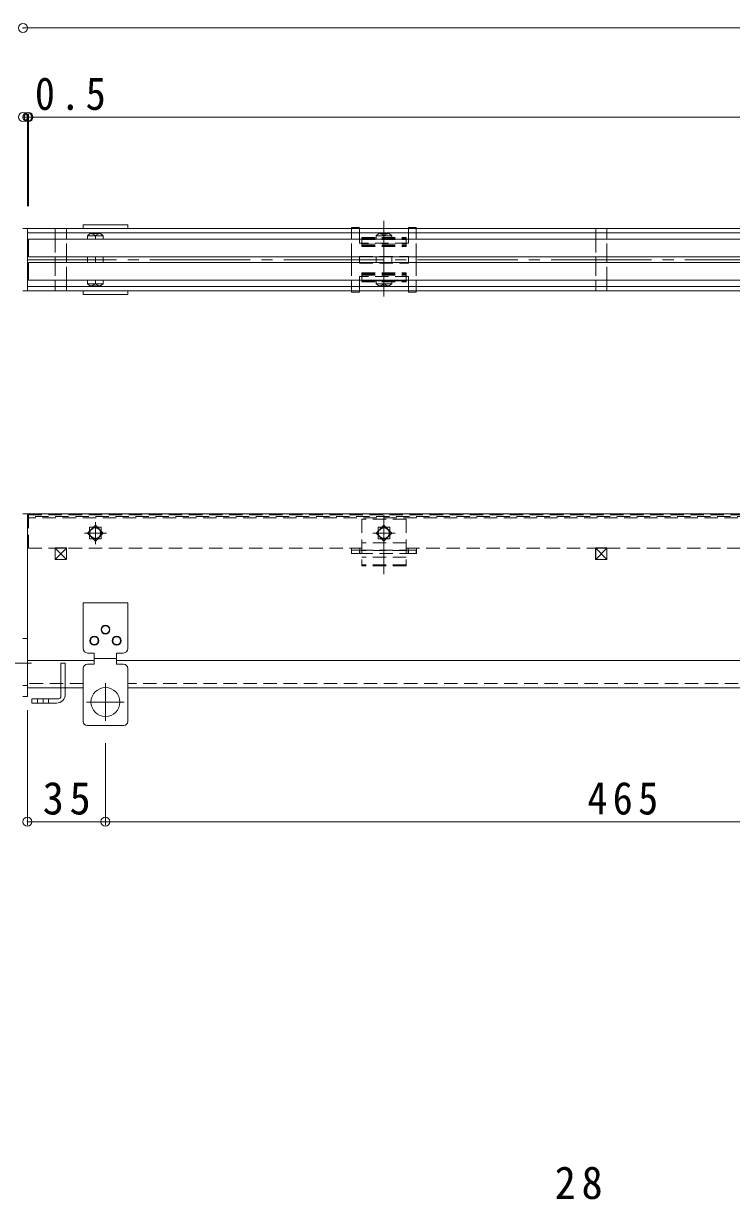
# Model space of a CAD drawing. Units: millimetres at full size, sheet at 1:5; details may follow other scales. Extents: x -825 to 917, y -685 to 646.
# Drawn here: x -501 to -183, y 15 to 543 of the extents above; entities that cross this region are included whole.
import ezdxf

# ---------------------------------------------------------------- set-up
doc = ezdxf.new("R2010")
doc.units = ezdxf.units.MM
doc.header["$LTSCALE"] = 5
doc.header["$PDMODE"] = 32
doc.header["$PDSIZE"] = 4
for name, pattern in [('CHAIN1', [8, 5, -1, 1, -1]), ('CHAIN2', [12, 9, -1, 1, -1]), ('DASHED1', [1.8, 1.2, -0.6])]:
    doc.linetypes.add(name, pattern=pattern)
for name, color, linetype, lineweight in [('D-4_文字', 7, 'Continuous', 9), ('E-0_通り芯', 4, 'Continuous', 9), ('E-1_躯体', 3, 'Continuous', 9), ('E-2_仕上', 3, 'Continuous', 9), ('E-3_寸法', 6, 'Continuous', 9), ('E-4_文字', 7, 'Continuous', 9), ('E-6_間仕切', 5, 'Continuous', 5), ('E-7_木断面', 5, 'Continuous', 5), ('E-8_ハッチ', 4, 'DASHED1', 9), ('E-A_インテリア', 1, 'Continuous', 5)]:
    doc.layers.add(name, color=color, linetype=linetype, lineweight=lineweight)
doc.styles.add('ＭＳ ゴシック', font='')
doc.styles.get('ＭＳ ゴシック').set_extended_font_data('MS Gothic')

msp = doc.modelspace()

# ---------------------------------------------------------------- linework, layer by layer
at = {"layer": 'E-0_通り芯'}
for p, q in [((-499, 422.946), (-499, 450.946)), ((-499, 450.946), (501, 450.946)), ((-499, 448.946), (501, 448.946)), ((-499, 424.946), (501, 424.946)), ((501, 422.946), (-499, 422.946)), ((-499, 322.946), (501, 322.946)), ((-499, 322.946), (-499, 244.743)), ((-486.575, 307.596), (-486.575, 302.446)), ((-353.6, 307.546), (-353.6, 305.046)), ((-353.6, 307.546), (-349.9, 307.546)), ((-349.9, 307.546), (-349.9, 305.046)), ((-328.1, 307.546), (-328.1, 305.046)), ((-328.1, 307.546), (-324.4, 307.546)), ((-324.4, 307.546), (-324.4, 305.046)), ((-244.08, 307.596), (-244.08, 302.446)), ((-353.6, 305.046), (-349.9, 305.046)), ((-328.1, 305.046), (-324.4, 305.046)), ((-499, 257.086), (-469, 257.086)), ((-459, 257.086), (-4.025, 257.086)), ((-499, 244.743), (-483.995, 244.743)), ((-481.995, 244.743), (-474, 244.743)), ((-454, 244.743), (-9.025, 244.743))]:
    msp.add_line(p, q, dxfattribs=at)
at = {"layer": 'E-0_通り芯', "linetype": 'CHAIN2'}
msp.add_line((501, 436.946), (-499, 436.946), dxfattribs=at)
at = {"layer": 'E-0_通り芯', "linetype": 'DASHED1'}
for p, q in [((-474, 246.743), (-499, 246.743)), ((-481.995, 244.743), (-483.995, 244.743)), ((-9.025, 246.743), (-454, 246.743))]:
    msp.add_line(p, q, dxfattribs=at)
at = {"layer": 'E-0_通り芯'}
for points in [[(-486.575, 302.446), (-481.425, 302.446), (-481.425, 307.596), (-486.575, 307.596)], [(-244.08, 302.446), (-238.93, 302.446), (-238.93, 307.596), (-244.08, 307.596)]]:
    msp.add_lwpolyline(points, dxfattribs=at)
at = {"layer": 'E-1_躯体', "linetype": 'DASHED1'}
for p, q in [((-486.5, 448.946), (-486.5, 450.946)), ((-481.5, 448.946), (-481.5, 450.946)), ((-244, 448.946), (-244, 450.946)), ((-239, 448.946), (-239, 450.946)), ((-486.5, 446.196), (-486.5, 438.196)), ((-481.5, 438.196), (-481.5, 446.196)), ((-244, 446.196), (-244, 438.196)), ((-239, 438.196), (-239, 446.196)), ((-486.5, 435.696), (-486.5, 427.696)), ((-481.5, 427.696), (-481.5, 435.696)), ((-244, 435.696), (-244, 427.696)), ((-239, 427.696), (-239, 435.696)), ((-486.5, 424.946), (-486.5, 422.946)), ((-481.5, 424.946), (-481.5, 422.946)), ((-244, 424.946), (-244, 422.946)), ((-239, 424.946), (-239, 422.946))]:
    msp.add_line(p, q, dxfattribs=at)
at = {"layer": 'E-1_躯体'}
for p, q in [((-486.5, 446.196), (-486.5, 448.946)), ((-481.5, 446.196), (-481.5, 448.946)), ((-244, 446.196), (-244, 448.946)), ((-239, 446.196), (-239, 448.946)), ((-486.5, 435.696), (-486.5, 438.196)), ((-481.5, 435.696), (-481.5, 438.196)), ((-244, 435.696), (-244, 438.196)), ((-239, 435.696), (-239, 438.196)), ((-486.5, 424.946), (-486.5, 427.696)), ((-481.5, 424.946), (-481.5, 427.696)), ((-244, 424.946), (-244, 427.696)), ((-239, 424.946), (-239, 427.696)), ((-481.5, 307.446), (-486.5, 302.446)), ((-486.5, 307.446), (-481.5, 302.446)), ((-239, 307.446), (-244, 302.446)), ((-244, 307.446), (-239, 302.446))]:
    msp.add_line(p, q, dxfattribs=at)
for points in [[(-486.5, 302.446), (-481.5, 302.446), (-481.5, 307.446), (-486.5, 307.446)], [(-244, 302.446), (-239, 302.446), (-239, 307.446), (-244, 307.446)]]:
    msp.add_lwpolyline(points, close=True, dxfattribs=at)
at = {"layer": 'E-2_仕上'}
for p, q in [((-470.85, 448.696), (-472.036, 447.696)), ((-470.85, 448.696), (-466.15, 448.696)), ((-466.15, 448.696), (-464.964, 447.696)), ((-341.35, 448.696), (-342.536, 447.696)), ((-341.35, 448.696), (-336.65, 448.696)), ((-336.65, 448.696), (-335.464, 447.696)), ((-472.036, 447.696), (-472.036, 446.196)), ((-464.964, 447.696), (-472.036, 447.696)), ((-468.5, 447.696), (-468.5, 446.196)), ((-464.964, 447.696), (-464.964, 446.196)), ((-342.536, 447.696), (-342.536, 446.196)), ((-335.464, 447.696), (-342.536, 447.696)), ((-339, 447.696), (-339, 446.196)), ((-335.464, 447.696), (-335.464, 446.196)), ((-472.036, 435.696), (-472.036, 438.196)), ((-468.5, 438.196), (-468.5, 435.696)), ((-464.964, 435.696), (-464.964, 438.196)), ((-342.536, 435.696), (-342.536, 438.196)), ((-339, 438.196), (-339, 435.696)), ((-335.465, 435.696), (-335.465, 438.196)), ((-472.036, 426.196), (-472.036, 427.696)), ((-468.5, 426.196), (-468.5, 427.696)), ((-464.964, 426.196), (-464.964, 427.696)), ((-342.536, 426.196), (-342.536, 427.696)), ((-339, 426.196), (-339, 427.696)), ((-335.464, 426.196), (-335.464, 427.696)), ((-464.964, 426.196), (-472.036, 426.196)), ((-470.85, 425.196), (-472.036, 426.196)), ((-470.85, 425.196), (-466.15, 425.196)), ((-466.15, 425.196), (-464.964, 426.196)), ((-335.464, 426.196), (-342.536, 426.196)), ((-341.35, 425.196), (-342.536, 426.196)), ((-341.35, 425.196), (-336.65, 425.196)), ((-336.65, 425.196), (-335.464, 426.196))]:
    msp.add_line(p, q, dxfattribs=at)
at = {"layer": 'E-2_仕上', "color": 2}
for p, q in [((-498.5, 446.196), (500.5, 446.196)), ((-498.5, 446.196), (-498.5, 438.196)), ((500.5, 438.196), (-498.5, 438.196)), ((-498.5, 435.696), (500.5, 435.696)), ((-498.5, 435.696), (-498.5, 427.696)), ((-498.5, 427.696), (500.5, 427.696))]:
    msp.add_line(p, q, dxfattribs=at)
at = {"layer": 'E-2_仕上', "color": 2, "linetype": 'DASHED1'}
for p, q in [((-498.5, 322.446), (-498.5, 307.446)), ((-498.5, 322.446), (296.433, 322.446)), ((500.5, 321.746), (-498.5, 321.746)), ((296.809, 321.046), (-498.5, 321.046)), ((-469.435, 316.846), (-471.1, 316.846)), ((-471.1, 316.846), (-471.1, 315.181)), ((-465.9, 316.846), (-467.565, 316.846)), ((-465.9, 315.181), (-465.9, 316.846)), ((-341.6, 316.846), (-339.935, 316.846)), ((-341.6, 315.181), (-341.6, 316.846)), ((-338.065, 316.846), (-336.4, 316.846)), ((-336.4, 316.846), (-336.4, 315.181)), ((-471.1, 313.311), (-471.1, 311.646)), ((-471.1, 311.646), (-469.435, 311.646)), ((-467.565, 311.646), (-465.9, 311.646)), ((-465.9, 311.646), (-465.9, 313.311)), ((-341.6, 311.646), (-341.6, 313.311)), ((-339.935, 311.646), (-341.6, 311.646)), ((-336.4, 311.646), (-338.065, 311.646)), ((-336.4, 313.311), (-336.4, 311.646)), ((-498.5, 307.446), (-349, 307.446)), ((-329, 307.446), (300.453, 307.446))]:
    msp.add_line(p, q, dxfattribs=at)
at = {"layer": 'E-2_仕上', "linetype": 'DASHED1'}
for p, q in [((-468.5, 317.781), (-472.036, 314.246)), ((-464.964, 314.246), (-468.5, 317.781)), ((-342.535, 314.246), (-339, 317.781)), ((-339, 317.781), (-335.464, 314.246)), ((-472.036, 314.246), (-468.5, 310.71)), ((-468.5, 310.71), (-464.964, 314.246)), ((-339, 310.71), (-342.535, 314.246)), ((-335.464, 314.246), (-339, 310.71))]:
    msp.add_line(p, q, dxfattribs=at)
at = {"layer": 'E-2_仕上', "color": 2, "linetype": 'CHAIN2'}
for p, q in [((-468.5, 309.296), (-468.5, 319.196)), ((-339, 309.296), (-339, 319.196)), ((-463.55, 314.246), (-473.45, 314.246)), ((-343.95, 314.246), (-334.05, 314.246))]:
    msp.add_line(p, q, dxfattribs=at)
at = {"layer": 'E-2_仕上', "linetype": 'DASHED1'}
for centre in [(-468.5, 314.246), (-339, 314.246)]:
    msp.add_circle(centre, 2.35, dxfattribs=at)
at = {"layer": 'E-2_仕上'}
for centre, start, end in [((-470.903, 445.31), 44.79445, 89.10294), ((-466.097, 445.31), 90.89706, 135.20555), ((-341.403, 445.31), 44.79445, 89.10294), ((-336.597, 445.31), 90.89706, 135.20555), ((-470.903, 428.582), 270.89706, 315.20555), ((-466.097, 428.582), 224.79445, 269.10294), ((-341.403, 428.582), 270.89706, 315.20555), ((-336.597, 428.582), 224.79445, 269.10294)]:
    msp.add_arc(centre, 3.386, start, end, dxfattribs=at)
at = {"layer": 'E-2_仕上', "linetype": 'DASHED1'}
for centre, start, end in [((-468.5, 314.246), 56.36488, 123.63512), ((-339, 314.246), 56.36488, 123.63512), ((-468.5, 314.246), 146.36488, 213.63512), ((-468.5, 314.246), 236.36488, 303.63512), ((-468.5, 314.246), 326.36488, 33.63512), ((-339, 314.246), 146.36488, 213.63512), ((-339, 314.246), 236.36488, 303.63512), ((-339, 314.246), 326.36488, 33.63512)]:
    msp.add_arc(centre, 2.55, start, end, dxfattribs=at)
at = {"layer": 'E-3_寸法'}
for p, q in [((-483.995, 240.946), (-483.995, 255.946)), ((-483.995, 255.946), (-481.995, 255.946)), ((-481.995, 241.946), (-481.995, 255.946)), ((-485.995, 237.946), (-496.995, 237.946))]:
    msp.add_line(p, q, dxfattribs=at)
at = {"layer": 'E-3_寸法', "linetype": 'DASHED1'}
for p, q in [((-494.495, 239.946), (-494.495, 237.946)), ((-489.495, 239.946), (-489.495, 237.946))]:
    msp.add_line(p, q, dxfattribs=at)
at = {"layer": 'E-3_寸法', "linetype": 'CHAIN2'}
msp.add_line((-491.995, 239.946), (-491.995, 237.946), dxfattribs=at)
at = {"layer": 'E-3_寸法'}
msp.add_lwpolyline([(-484.995, 239.946), (-496.995, 239.946), (-496.995, 237.946)], dxfattribs=at)
for centre, radius in [((-485.995, 241.946), 4), ((-484.995, 240.946), 1)]:
    msp.add_arc(centre, radius, 270, 0, dxfattribs=at)
at = {"layer": 'E-4_文字'}
for p, q in [((-501, 540.946), (501, 540.946)), ((-499, 502.446), (-499, 460.946)), ((-498.5, 502.446), (-498.5, 460.946)), ((-499, 500.946), (-501, 500.946)), ((-498.5, 500.946), (-499, 500.946)), ((500.5, 500.946), (-498.5, 500.946)), ((-499, 183.243), (-499, 234.743)), ((-464, 183.243), (-464, 220.005))]:
    msp.add_line(p, q, dxfattribs=at)
msp.add_lwpolyline([(-499, 184.743), (-464, 184.743), (1, 184.743)], dxfattribs=at)
for p in [(-501, 540.946), (-501, 500.946), (-499, 500.946), (-498.5, 500.946), (-499, 184.743), (-464, 184.743)]:
    msp.add_point(p, dxfattribs=at)
at = {"layer": 'E-6_間仕切', "color": 2, "lineweight": 9}
for p, q in [((-499, 450.946), (-501, 450.946)), ((-499, 422.946), (-501, 422.946)), ((-499, 322.946), (-501, 322.946)), ((-499, 240.946), (-499, 244.743)), ((-499, 240.946), (-501, 240.946))]:
    msp.add_line(p, q, dxfattribs=at)
at = {"layer": 'E-6_間仕切', "color": 2, "linetype": 'DASHED1', "lineweight": 9}
for p, q in [((-501, 266.943), (-499, 266.943)), ((-501, 245.914), (-499, 245.914))]:
    msp.add_line(p, q, dxfattribs=at)
at = {"layer": 'E-6_間仕切', "linetype": 'CHAIN2'}
msp.add_line((-497.186, 255.843), (-543.333, 255.843), dxfattribs=at)
at = {"layer": 'E-7_木断面', "linetype": 'CHAIN2'}
msp.add_line((-339, 420.44), (-339, 454.439), dxfattribs=at)
at = {"layer": 'E-7_木断面', "linetype": 'DASHED1'}
for p, q in [((-353.5, 448.946), (-353.5, 451.446)), ((-350, 448.946), (-350, 450.946)), ((-328, 450.946), (-328, 448.946)), ((-324.5, 450.946), (-324.5, 448.946)), ((-353.5, 438.196), (-353.5, 446.196)), ((-350, 446.196), (-350, 444.446)), ((-328, 444.446), (-350, 444.446)), ((-328, 444.446), (-328, 446.196)), ((-324.5, 438.196), (-324.5, 446.196)), ((-350, 438.446), (-350, 438.196)), ((-350, 438.446), (-328, 438.446)), ((-328, 438.196), (-328, 438.446)), ((-353.5, 435.696), (-353.5, 427.696)), ((-350, 435.446), (-350, 435.696)), ((-350, 435.446), (-328, 435.446)), ((-328, 435.446), (-328, 435.696)), ((-324.5, 435.696), (-324.5, 427.696)), ((-350, 427.696), (-350, 429.446)), ((-328, 429.446), (-350, 429.446)), ((-328, 427.696), (-328, 429.446)), ((-353.5, 422.946), (-353.5, 424.946)), ((-350, 422.946), (-350, 424.946)), ((-328, 422.946), (-328, 424.946)), ((-324.5, 422.946), (-324.5, 424.946)), ((-350, 306.546), (-328, 306.546)), ((-350, 305.046), (-328, 305.046))]:
    msp.add_line(p, q, dxfattribs=at)
at = {"layer": 'E-7_木断面'}
for p, q in [((-353.5, 451.446), (-353.5, 450.946)), ((-353.5, 451.446), (-350, 451.446)), ((-353.5, 448.946), (-353.5, 446.196)), ((-350, 451.446), (-350, 450.946)), ((-350, 448.946), (-350, 446.196)), ((-328, 451.446), (-328, 450.946)), ((-328, 451.446), (-324.5, 451.446)), ((-328, 448.946), (-328, 446.196)), ((-324.5, 451.446), (-324.5, 450.946)), ((-324.5, 448.946), (-324.5, 446.196)), ((-353.5, 438.196), (-353.5, 435.696)), ((-350, 438.196), (-350, 435.696)), ((-328, 435.696), (-328, 438.196)), ((-324.5, 438.196), (-324.5, 435.696)), ((-353.5, 427.696), (-353.5, 424.946)), ((-350, 427.696), (-350, 424.946)), ((-328, 427.696), (-328, 424.946)), ((-324.5, 427.696), (-324.5, 424.946)), ((-353.5, 422.946), (-353.5, 422.446)), ((-353.5, 422.446), (-350, 422.446)), ((-350, 422.946), (-350, 422.446)), ((-328, 422.946), (-328, 422.446)), ((-328, 422.446), (-324.5, 422.446)), ((-324.5, 422.946), (-324.5, 422.446)), ((-353.5, 306.546), (-350, 306.546)), ((-353.5, 306.546), (-353.5, 305.046)), ((-350, 306.546), (-350, 305.046)), ((-328, 306.546), (-324.5, 306.546)), ((-328, 306.546), (-328, 305.046)), ((-324.5, 306.546), (-324.5, 305.046)), ((-353.5, 305.046), (-350, 305.046)), ((-328, 305.046), (-324.5, 305.046))]:
    msp.add_line(p, q, dxfattribs=at)
at = {"layer": 'E-8_ハッチ'}
for p, q in [((-349, 442.896), (-349, 446.945)), ((-349, 446.945), (-329, 446.945)), ((-349, 446.473), (-329, 446.473)), ((-349, 446.445), (-329, 446.445)), ((-349, 446.077), (-329, 446.077)), ((-349, 443.894), (-329, 443.894)), ((-349, 443.394), (-329, 443.394)), ((-329, 442.896), (-329, 446.945)), ((-349, 443.249), (-329, 443.249)), ((-349, 442.896), (-329, 442.896)), ((-349, 430.996), (-349, 426.947)), ((-349, 430.996), (-329, 430.996)), ((-349, 430.642), (-329, 430.642)), ((-349, 430.497), (-329, 430.497)), ((-349, 429.997), (-329, 429.997)), ((-349, 427.815), (-329, 427.815)), ((-329, 430.996), (-329, 426.947)), ((-349, 426.947), (-329, 426.947)), ((-349, 320.446), (-349, 299.608)), ((-329, 320.446), (-349, 320.446)), ((-341.6, 316.846), (-341.6, 315.181)), ((-339.935, 316.846), (-341.6, 316.846)), ((-336.4, 316.846), (-338.065, 316.846)), ((-336.4, 316.846), (-336.4, 315.181)), ((-341.6, 313.31), (-341.6, 311.646)), ((-339.935, 311.646), (-341.6, 311.646)), ((-336.4, 311.646), (-338.064, 311.646)), ((-336.4, 313.311), (-336.4, 311.646)), ((-329, 309.818), (-349, 309.818)), ((-329, 306.446), (-349, 306.446)), ((-329, 303.423), (-349, 303.423)), ((-329, 299.962), (-349, 299.962))]:
    msp.add_line(p, q, dxfattribs=at)
at = {"layer": 'E-8_ハッチ', "linetype": 'Continuous'}
msp.add_line((-349, 427.419), (-329, 427.419), dxfattribs=at)
at = {"layer": 'E-8_ハッチ', "linetype": 'CHAIN2'}
msp.add_line((-339, 322.382), (-339, 295.832), dxfattribs=at)
at = {"layer": 'E-8_ハッチ'}
msp.add_lwpolyline([(-329, 320.446), (-329, 299.608), (-349, 299.608)], dxfattribs=at)
at = {"layer": 'E-A_インテリア'}
for p, q in [((-473.975, 452.546), (-473.975, 450.946)), ((-453.975, 452.546), (-473.975, 452.546)), ((-453.975, 452.546), (-453.975, 450.946)), ((-473.975, 421.346), (-473.975, 422.946)), ((-453.975, 421.346), (-453.975, 422.946)), ((-453.975, 421.346), (-473.975, 421.346)), ((-473.975, 262.446), (-473.975, 282.946)), ((-471.975, 260.446), (-468.975, 260.446)), ((-468.975, 260.446), (-468.975, 255.446)), ((-455.975, 260.446), (-458.975, 260.446)), ((-458.975, 260.446), (-458.975, 255.446)), ((-473.975, 253.446), (-473.975, 229.696)), ((-471.975, 255.446), (-468.975, 255.446)), ((-468.975, 257.946), (-458.975, 257.946)), ((-455.975, 255.446), (-458.975, 255.446)), ((-453.975, 253.446), (-453.975, 229.696)), ((-455.725, 227.946), (-472.225, 227.946))]:
    msp.add_line(p, q, dxfattribs=at)
at = {"layer": 'E-A_インテリア', "linetype": 'CHAIN1'}
for p, q in [((-463.975, 246.887), (-463.975, 230.005)), ((-455.534, 238.446), (-472.416, 238.446))]:
    msp.add_line(p, q, dxfattribs=at)
at = {"layer": 'E-A_インテリア'}
msp.add_lwpolyline([(-453.975, 262.446), (-453.975, 282.946), (-473.975, 282.946)], dxfattribs=at)
for centre, radius in [((-463.975, 270.946), 2), ((-463.975, 270.946), 1.75), ((-468.975, 265.946), 2), ((-468.975, 265.946), 1.75), ((-458.975, 265.946), 2), ((-458.975, 265.946), 1.75), ((-463.975, 238.446), 6.5)]:
    msp.add_circle(centre, radius, dxfattribs=at)
for centre, radius, start, end in [((-471.975, 262.446), 2, 180, 270), ((-455.975, 262.446), 2, 270, 0), ((-471.975, 253.446), 2, 90, 180), ((-455.975, 253.446), 2, 0, 90), ((-472.225, 229.696), 1.75, 180, 270), ((-455.725, 229.696), 1.75, 270, 0)]:
    msp.add_arc(centre, radius, start, end, dxfattribs=at)

# ---------------------------------------------------------------- texts
at = {"layer": 'D-4_文字', "color": 2, "insert": (-262.375, 15.196), "char_height": 14.66, "attachment_point": 7, "style": 'ＭＳ ゴシック'}
msp.add_mtext('\\T1.27;\\W0.95;28', dxfattribs=at)
at = {"layer": 'E-4_文字', "color": 2, "char_height": 14.66, "attachment_point": 7, "style": 'ＭＳ ゴシック'}
for s, insert in [('\\T1.27;\\W0.9;0.5', (-495.636, 503.946)), ('\\T1.27;\\W0.95;35', (-492.125, 187.743)), ('\\T1.27;\\W0.9;465', (-247.75, 187.743))]:
    msp.add_mtext(s, dxfattribs=dict(at, insert=insert))

doc.saveas('drawing.dxf')
